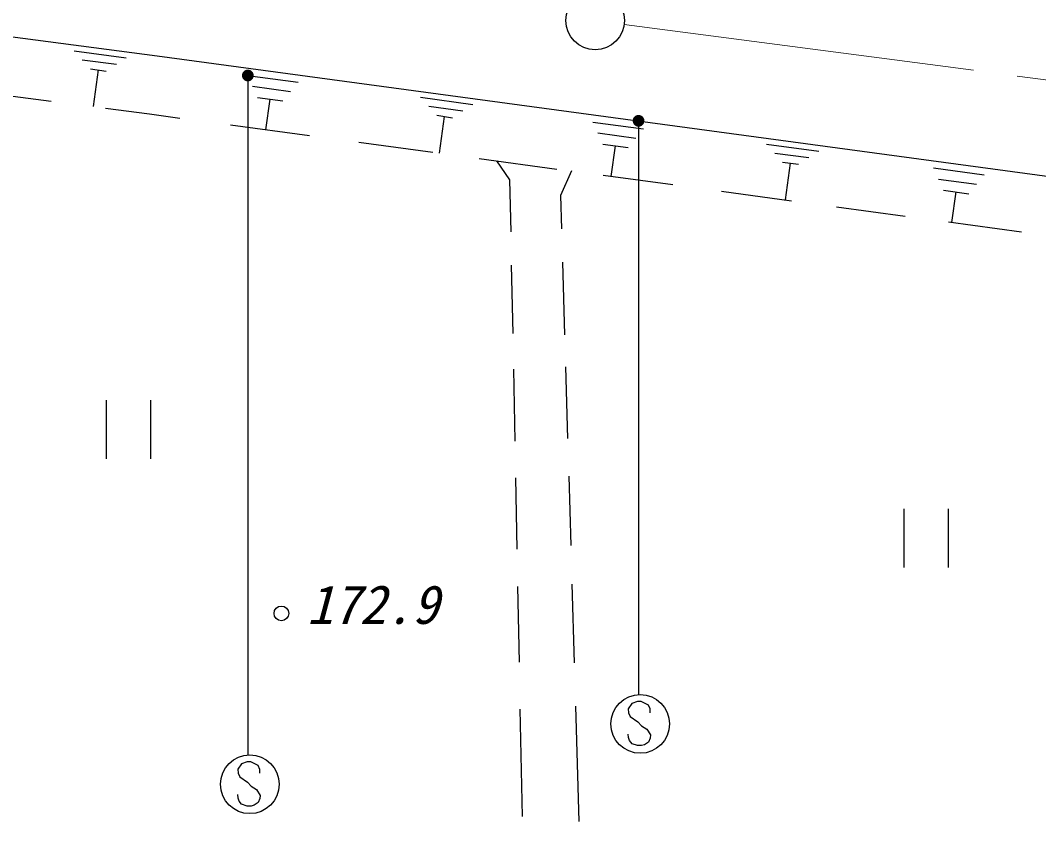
# Model space of a CAD drawing. Units: millimetres, scale not verified. Extents: x 40000 to 680000, y 20000 to 380000.
# Drawn here: x 142823 to 177529, y 266756 to 294060 of the extents above; entities that cross this region are included whole.
import ezdxf
from ezdxf.enums import TextEntityAlignment as Align

# ---------------------------------------------------------------- set-up
doc = ezdxf.new("R2010")
doc.units = ezdxf.units.MM
doc.header["$LTSCALE"] = 1000
doc.linetypes.add('CHAIN', pattern=[18.5, 12, -1.5, 3.5, -1.5])
for name, color, linetype, lineweight in [('M-BGD', 7, 'Continuous', 25), ('M-BMK', 2, 'CHAIN', 13), ('M-BMK-SRVR', 3, 'Continuous', 25)]:
    doc.layers.add(name, color=color, linetype=linetype, lineweight=lineweight)
doc.styles.add('ＭＳ ゴシック', font='')
doc.styles.get('ＭＳ ゴシック').set_extended_font_data('MS Gothic')

# ---------------------------------------------------------------- blocks, each defined once
blk = doc.blocks.new('filled_dot')
at = {"color": 0, "linetype": 'Continuous', "lineweight": -2, "const_width": 1.25}
blk.add_lwpolyline([(-0.625, 0, 1), (0.625, 0, 1)], format="xyb", close=True, dxfattribs=at)

msp = doc.modelspace()

# ---------------------------------------------------------------- linework, layer by layer
at = {"layer": 'M-BGD'}
for p, q in [((115162, 297062), (147482, 292855)), ((144654, 293024), (146434, 292784)), ((144934, 292714), (146094, 292564)), ((147482, 292855), (186514, 287579)), ((145214, 292404), (145744, 292334)), ((145314, 291124), (145484, 292374)), ((150564, 292184), (152294, 291954)), ((150576, 292182), (150576, 269026)), ((141479, 291619), (143872, 291308)), ((150734, 291814), (152034, 291634)), ((150904, 291434), (151764, 291314)), ((151194, 290334), (151334, 291374)), ((156464, 291444), (158244, 291194)), ((145720, 291067), (147219, 290872)), ((147219, 290872), (148262, 290731)), ((156744, 291134), (157904, 290974)), ((149984, 290498), (152681, 290134)), ((157014, 290824), (157554, 290744)), ((157114, 289534), (157284, 290784)), ((162334, 290594), (164064, 290364)), ((163893, 290637), (163893, 271084)), ((162504, 290224), (163804, 290044)), ((154363, 289907), (156887, 289565)), ((162674, 289844), (163534, 289724)), ((168254, 289844), (170034, 289604)), ((162964, 288744), (163104, 289784)), ((168534, 289534), (169694, 289384)), ((158463, 289352), (161113, 288994)), ((159051, 289273), (159500, 288623)), ((168804, 289224), (169344, 289154)), ((168904, 287944), (169074, 289194)), ((161609, 288927), (161229, 288094)), ((162686, 288782), (165056, 288461)), ((173944, 289034), (175674, 288794)), ((159500, 288623), (159535, 286855)), ((174114, 288654), (175414, 288474)), ((161229, 288094), (161263, 286951)), ((166721, 288236), (169107, 287914)), ((174284, 288274), (175154, 288154)), ((174574, 287174), (174724, 288214)), ((170636, 287707), (172981, 287390)), ((174461, 287190), (176946, 286854)), ((159557, 285721), (159603, 283384)), ((161296, 285817), (161370, 283345)), ((159626, 282177), (159674, 279723)), ((161402, 282252), (161475, 279808)), ((145763, 279119), (145763, 281119)), ((147263, 281119), (147263, 279119)), ((159698, 278473), (159746, 276045)), ((161513, 278531), (161584, 276164)), ((172941, 275413), (172941, 277413)), ((174441, 277413), (174441, 275413)), ((159771, 274763), (159821, 272185)), ((161623, 274847), (161703, 272164)), ((163668, 270782), (163544, 270598)), ((163860, 270848), (163668, 270782)), ((163981, 270846), (163860, 270848)), ((164231, 270727), (163981, 270846)), ((164294, 270595), (164231, 270727)), ((159852, 270589), (159924, 266933)), ((161746, 270695), (161863, 266756)), ((163544, 270598), (163547, 270466)), ((163547, 270466), (163610, 270337)), ((164294, 270466), (164294, 270595)), ((163610, 270337), (163865, 270156)), ((163865, 270156), (163994, 270024)), ((163994, 270024), (164173, 269908)), ((163547, 269618), (163544, 269740)), ((164173, 269908), (164300, 269708)), ((164300, 269708), (164294, 269597)), ((163586, 269516), (163547, 269618)), ((163670, 269405), (163586, 269516)), ((163857, 269345), (163670, 269405)), ((163992, 269345), (163857, 269345)), ((164092, 269374), (163992, 269345)), ((164234, 269466), (164092, 269374)), ((164294, 269597), (164234, 269466)), ((150363, 268725), (150239, 268541)), ((150555, 268791), (150363, 268725)), ((150676, 268788), (150555, 268791)), ((150926, 268670), (150676, 268788)), ((150989, 268538), (150926, 268670)), ((150239, 268541), (150242, 268409)), ((150242, 268409), (150305, 268280)), ((150989, 268409), (150989, 268538)), ((150305, 268280), (150560, 268098)), ((150560, 268098), (150689, 267967)), ((150689, 267967), (150868, 267851)), ((150242, 267561), (150239, 267682)), ((150868, 267851), (150995, 267651)), ((150995, 267651), (150989, 267540)), ((150281, 267458), (150242, 267561)), ((150365, 267348), (150281, 267458)), ((150552, 267287), (150365, 267348)), ((150687, 267287), (150552, 267287)), ((150787, 267316), (150687, 267287)), ((150929, 267408), (150787, 267316)), ((150989, 267540), (150929, 267408))]:
    msp.add_line(p, q, dxfattribs=at)
for centre, radius in [((151719, 273852), 250), ((163951, 270085), 1000), ((150646, 268028), 1000)]:
    msp.add_circle(centre, radius, dxfattribs=at)
at = {"layer": 'M-BMK'}
msp.add_line((163408, 293924), (195560, 289692), dxfattribs=at)
at = {"layer": 'M-BMK-SRVR'}
msp.add_circle((162416, 294055), 1000, dxfattribs=at)

# ---------------------------------------------------------------- block references
at = {"layer": 'M-BGD', "xscale": 160, "yscale": 160, "rotation": 270}
for p in [(150576, 292182), (163893, 290637)]:
    msp.add_blockref('filled_dot', p, dxfattribs=at)

# ---------------------------------------------------------------- texts
at = {"layer": 'M-BGD', "style": 'ＭＳ ゴシック', "oblique": 15}
msp.add_text('172.9', height=1320, dxfattribs=at).set_placement((152585, 274813), align=Align.TOP_LEFT)

doc.saveas('drawing.dxf')
